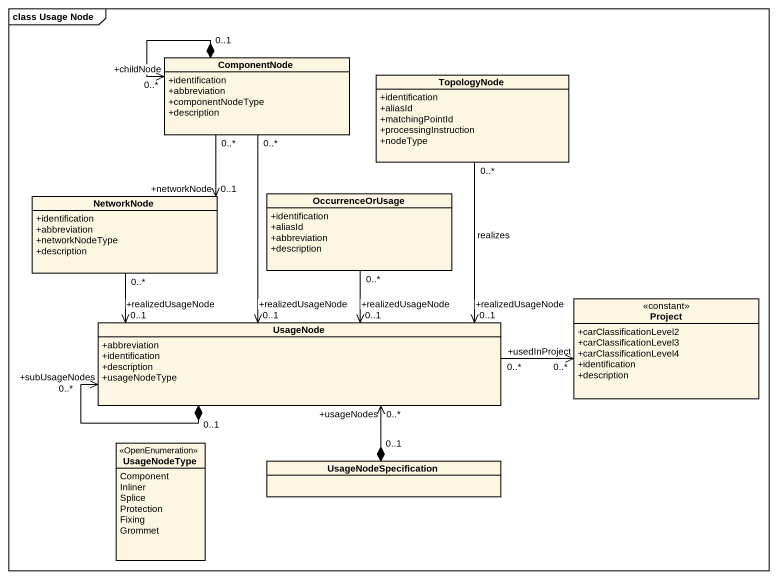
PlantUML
@startuml
mainframe class Usage Node
hide circle
hide empty members
skinparam classAttributeIconSize 0
class ComponentNode {
  +identification
  +abbreviation
  +componentNodeType
  +description
}
class TopologyNode {
  +identification
  +aliasId
  +matchingPointId
  +processingInstruction
  +nodeType
}
class NetworkNode {
  +identification
  +abbreviation
  +networkNodeType
  +description
}
class OccurrenceOrUsage {
  +identification
  +aliasId
  +abbreviation
  +description
}
class Project <<constant>> {
  +carClassificationLevel2
  +carClassificationLevel3
  +carClassificationLevel4
  +identification
  +description
}
class UsageNode {
  +abbreviation
  +identification
  +description
  +usageNodeType
}
enum UsageNodeType <<OpenEnumeration>> {
  Component
  Inliner
  Splice
  Protection
  Fixing
  Grommet
}
class UsageNodeSpecification
ComponentNode "0..1" *--> "+childNode\n0..*" ComponentNode
ComponentNode "0..*" --> "+networkNode\n0..1" NetworkNode
ComponentNode "0..*" --> "+realizedUsageNode\n0..1" UsageNode
TopologyNode "0..*" --> "+realizedUsageNode\n0..1" UsageNode : realizes
NetworkNode "0..*" --> "+realizedUsageNode\n0..1" UsageNode
OccurrenceOrUsage "0..*" --> "+realizedUsageNode\n0..1" UsageNode
UsageNode "0..*" -right-> "+usedInProject\n0..*" Project
UsageNode "0..1" *--> "+subUsageNodes\n0..*" UsageNode
UsageNode "+usageNodes\n0..*" <--* "0..1" UsageNodeSpecification
@enduml
